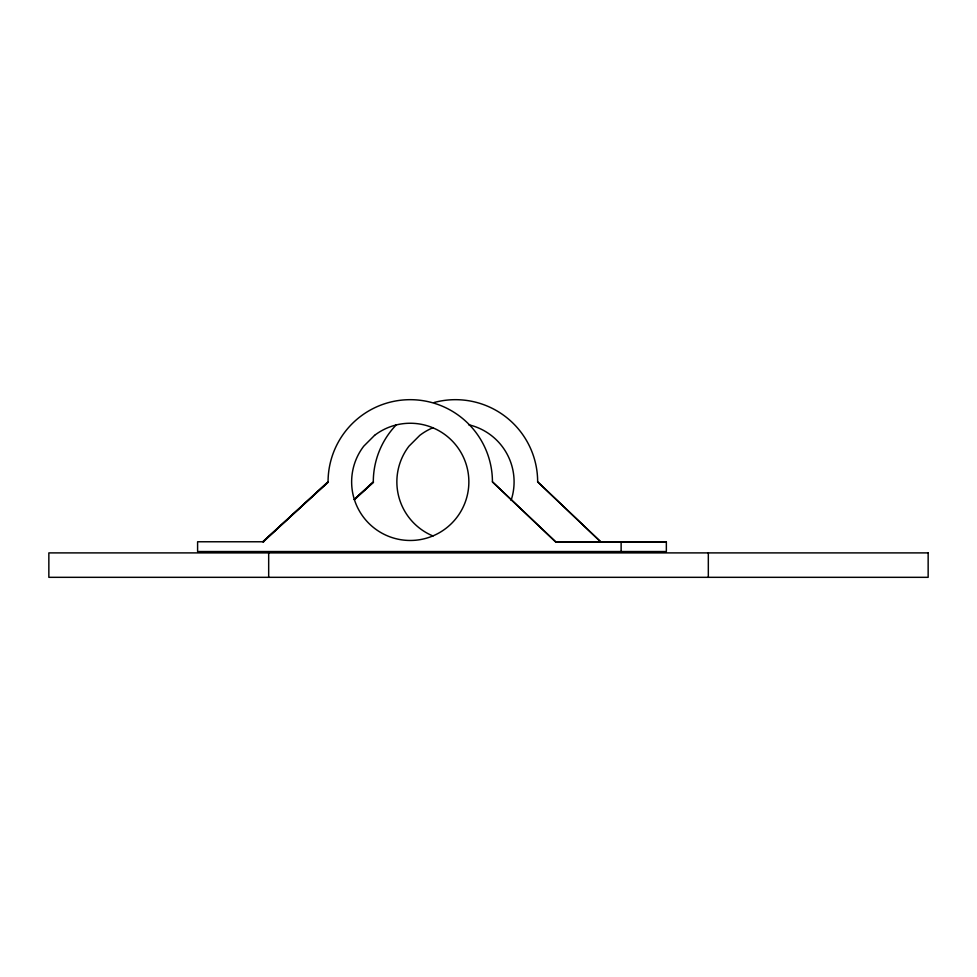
<?xml version="1.0" encoding="UTF-8"?>
<svg xmlns="http://www.w3.org/2000/svg" width="977" height="977" viewBox="0 0 977 977"><rect width="100%" height="100%" fill="white"/><g stroke="black" fill="none" stroke-linecap="round" stroke-linejoin="round"><path stroke-width="1.47" d="M263.387 541.771L328.064 481.856A82.178 82.178 0 0 1 410.255 399.678A82.178 82.178 0 0 1 492.432 481.856L555.705 542.04L666.351 542.04M354.333 499.418L373.299 481.856A82.178 82.178 0 0 1 396.369 424.763M328.064 481.856L262.837 541.771L328.064 482.357M354.504 499.125L373.544 482.137L354.333 499.772M263.753 541.771L197.598 541.771L197.598 551.541L666.351 551.541L666.351 541.771L555.705 541.771L492.432 481.856M537.655 481.856L600.928 542.04L537.655 481.856A82.178 82.178 0 0 0 434.203 402.475M708.325 552.897L708.325 577.322M621.128 541.771L621.128 551.541M268.675 552.897L268.675 577.322M468.606 424.739A58.608 58.608 0 0 1 511.081 500.383M433.043 536.007A58.608 58.608 0 0 1 408.972 446.184L419.792 435.363A58.608 58.608 0 0 1 433.043 427.706M374.57 435.363L363.749 446.184A58.608 58.608 0 0 0 397.566 539.084A58.608 58.608 0 0 0 467.47 469.168A58.608 58.608 0 0 0 374.57 435.363M928.15 552.897L48.85 552.897L48.85 577.322L928.15 577.322L928.15 552.897"/></g></svg>
